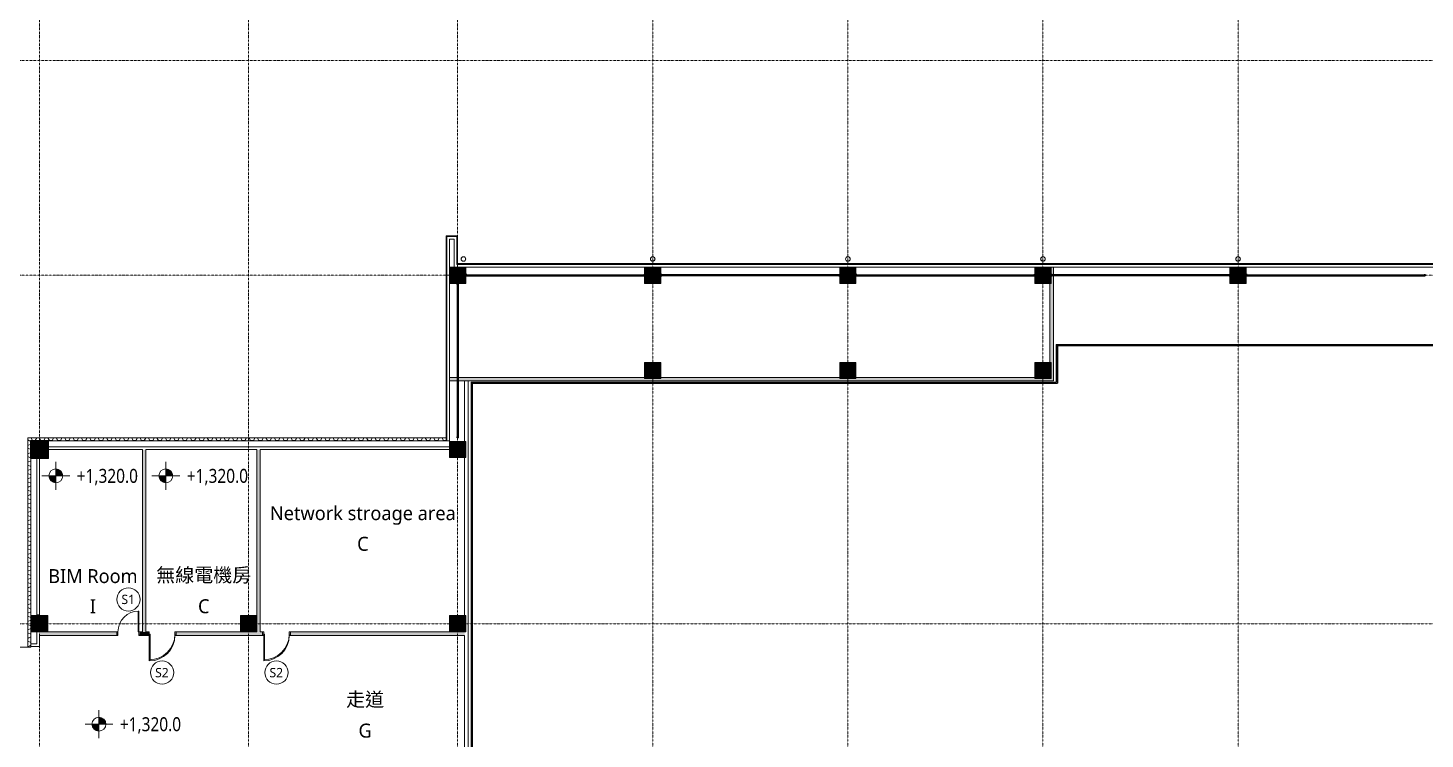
# Model space of a CAD drawing. Extents: x -32000 to 290600, y -29000 to 131250.
# Drawn here: x -500 to 59650, y 70039 to 100645 of the extents above; entities that cross this region are included whole.
import ezdxf
from ezdxf.enums import TextEntityAlignment as Align

# ---------------------------------------------------------------- set-up
doc = ezdxf.new("R2010")
doc.units = 0
doc.header["$LTSCALE"] = 10
for name, pattern in [('H12PL3$0$JJP_三點線', [0.9, 0.3, -0.15, 0, -0.15, 0, -0.15, 0, -0.15]), ('XFM7P30ICA$0$H12PL3$0$JJP_三點線', [0.9, 0.3, -0.15, 0, -0.15, 0, -0.15, 0, -0.15]), ('XFM7P30ICA$0$XFDP30$0$HIDDEN2', [0.1875, 0.125, -0.0625])]:
    doc.linetypes.add(name, pattern=pattern)
for name, color, linetype in [('H12PL3$0$A-OBJE-MEP', 252, 'Continuous'), ('H12PL3$0$A-WALL-EX', 252, 'Continuous'), ('H12PL3$0$A-WALL-IN', 252, 'Continuous'), ('H12PL3$0$A-ZONE', 252, 'Continuous'), ('H12PL3$0$Door', 252, 'Continuous'), ('H12PL3$0$Hattch', 252, 'Continuous'), ('H12PL3$0$S-COL', 252, 'Continuous'), ('H12PL3$0$S-GRID', 252, 'Continuous'), ('XFM7P30ICA$0$H12PL3$0$A-OBJE-MEP', 252, 'Continuous'), ('XFM7P30ICA$0$H12PL3$0$A-WALL-EX', 252, 'Continuous'), ('XFM7P30ICA$0$H12PL3$0$A-WALL-IN', 252, 'Continuous'), ('XFM7P30ICA$0$H12PL3$0$D label', 252, 'Continuous'), ('XFM7P30ICA$0$H12PL3$0$Door', 252, 'Continuous'), ('XFM7P30ICA$0$H12PL3$0$Hattch', 252, 'Continuous'), ('XFM7P30ICA$0$H12PL3$0$S-COL', 252, 'Continuous'), ('XFM7P30ICA$0$H12PL3$0$S-GRID', 252, 'Continuous'), ('XFM7P30ICA$0$H12PL3$0$S-SLAB-SHOW', 252, 'Continuous'), ('XFM7P30ICA$0$XFDP30$0$A-Partition-Col (200K)', 1, 'Continuous'), ('XFM7P30ICA$0$XFDP30$0$A-W-P1S (200K)', 15, 'XFM7P30ICA$0$XFDP30$0$HIDDEN2'), ('XFM7P30ICA$0$XFDP30$0$A-W-R1 (Rockwool) (200K)', 2, 'XFM7P30ICA$0$XFDP30$0$HIDDEN2')]:
    doc.layers.add(name, color=color, linetype=linetype)
doc.styles.add('H12PL3$0$Standard', font='', dxfattribs={"width": 0.8})
doc.styles.add('XFM7P30ICA$0$H12PL3$0$Standard', font='isocp.shx', dxfattribs={"bigfont": 'chineset.shx'})
doc.styles.get('H12PL3$0$Standard').set_extended_font_data('Microsoft JhengHei')

# ---------------------------------------------------------------- blocks, each defined once
blk = doc.blocks.new('H12PL3')
at = {"layer": 'H12PL3$0$Hattch', "linetype": 'Continuous', "lineweight": 0}
blk.add_hatch(color=256, dxfattribs=at).paths.add_polyline_path([(17650, 85600), (43500, 85600), (43500, 90350), (43650, 90350), (43650, 85450), (17650, 85450)])
at = {"layer": 'H12PL3$0$A-OBJE-MEP', "lineweight": 0, "flags": 128}
for points in [[(18345, 90700, 1), (18155, 90700, 1)], [(26495, 90700, 1), (26305, 90700, 1)], [(34895, 90700, 1), (34705, 90700, 1)], [(43295, 90700, 1), (43105, 90700, 1)], [(51695, 90700, 1), (51505, 90700, 1)]]:
    blk.add_lwpolyline(points, format="xyb", close=True, dxfattribs=at)
at = {"layer": 'H12PL3$0$A-OBJE-MEP', "lineweight": 0}
for centre in [(18250, 90700), (26400, 90700), (34800, 90700), (43200, 90700), (51600, 90700)]:
    blk.add_circle(centre, 100, dxfattribs=at)
at = {"layer": 'H12PL3$0$A-WALL-EX', "lineweight": 0}
for p, q in [((17650, 91665), (17535, 91665)), ((17650, 91665), (17535, 91665)), ((17535, 83000), (17535, 91665)), ((17650, 91665), (17850, 91665)), ((17965, 91665), (17850, 91665)), ((17965, 91665), (17850, 91665)), ((17965, 91665), (17965, 90500)), ((17965, 90500), (17965, 90465)), ((17965, 90465), (18000, 90465)), ((17965, 90465), (18000, 90465)), ((18000, 90465), (68150, 90465)), ((17500, 83000), (17535, 83000)), ((17500, 83000), (17535, 83000)), ((17535, 83000), (17535, 82880)), ((17535, 83000), (17535, 82880)), ((17535, 82972), (17535, 83000)), ((17535, 82972), (17535, 83000)), ((17535, 82880), (17535, 82972)), ((17535, 82880), (17535, 82972)), ((17535, 82880), (17535, 82972)), ((17535, 82880), (17650, 82880)), ((17535, 82880), (17650, 82880)), ((17650, 82880), (17650, 83000)), ((17650, 82880), (17650, 83000)), ((-500, 74000), (-385, 74000)), ((-385, 74000), (-380, 74000))]:
    blk.add_line(p, q, dxfattribs=at)
at = {"layer": 'H12PL3$0$A-WALL-EX', "lineweight": 0, "flags": 128}
for points in [[(17500, 83000), (17500, 91700)], [(17500, 83000), (17500, 91700)], [(17500, 83000), (17500, 91700)], [(17500, 83000), (17500, 91700)], [(17500, 83000), (17500, 91700)], [(17500, 91700), (17535, 91700)], [(17500, 91700), (17500, 83000)], [(17965, 91700), (17535, 91700)], [(17650, 91550), (17850, 91550)], [(17650, 82880), (17650, 91550)], [(17850, 91550), (17850, 90350)], [(18000, 91700), (17965, 91700)], [(18000, 90500), (18000, 91700)], [(17850, 90350), (17965, 90350)], [(17850, 90350), (17965, 90350)], [(17965, 90350), (68150, 90350)], [(18000, 90500), (68150, 90500)], [(18000, 90500), (68150, 90500)], [(18000, 90500), (68150, 90500)], [(18000, 90500), (68150, 90500)], [(18000, 90500), (68150, 90500)], [(68150, 90500), (18000, 90500)], [(-500, 83000), (-380, 83000)], [(-500, 83000), (-500, 74000)], [(17500, 83000), (-380, 83000)], [(-380, 82880), (17535, 82880)], [(-380, 74000), (-380, 82880)], [(17650, 82880), (17535, 82880)], [(17650, 82880), (17535, 82880)]]:
    blk.add_lwpolyline(points, dxfattribs=at)
at = {"layer": 'H12PL3$0$A-WALL-IN', "lineweight": 0}
for p, q in [((3325, 74650), (3325, 74500)), ((4325, 74650), (4325, 74500)), ((4675, 74500), (4675, 74650)), ((5875, 74500), (5875, 74650)), ((9600, 74500), (9600, 74650)), ((10800, 74500), (10800, 74650))]:
    blk.add_line(p, q, dxfattribs=at)
at = {"layer": 'H12PL3$0$A-WALL-IN', "lineweight": 0, "flags": 128}
for points in [[(43500, 90350), (43650, 90350)], [(43650, 85600), (43650, 90350)], [(43500, 89650), (43500, 86250)], [(26050, 85600), (17650, 85600)], [(17650, 85450), (17650, 85600)], [(17650, 85450), (43650, 85450)], [(18300, 85450), (18300, 82850)], [(18450, 85450), (18300, 85450)], [(18450, 29050), (18450, 85450)], [(34450, 85600), (26750, 85600)], [(42850, 85600), (35150, 85600)], [(43650, 85450), (43650, 85600)], [(-385, 82885), (-385, 82850)], [(385, 82885), (-385, 82885)], [(-385, 82850), (-385, 82115)], [(385, 82885), (385, 82850)], [(385, 82150), (385, 82850)], [(17650, 82613), (385, 82613)], [(385, 82613), (385, 82500)], [(385, 82500), (4425, 82500)], [(4425, 82500), (4425, 74650)], [(4575, 74650), (4575, 82500)], [(4575, 82500), (9350, 82500)], [(9350, 82500), (9350, 75350)], [(9500, 82500), (17650, 82500)], [(9500, 74650), (9500, 82500)], [(-385, 82115), (-350, 82115)], [(-350, 82115), (385, 82115)], [(0, 82115), (-113, 82115)], [(-113, 82115), (-113, 75385)], [(0, 75385), (0, 82115)], [(385, 82115), (385, 82150)], [(18300, 82150), (18300, 75350)], [(-113, 75385), (0, 75385)], [(-113, 74650), (-113, 74138)], [(3325, 74650), (350, 74650)], [(4425, 74650), (4325, 74650)], [(4675, 74650), (4575, 74650)], [(8650, 74650), (5875, 74650)], [(9600, 74650), (9500, 74650)], [(17650, 74650), (10800, 74650)], [(-113, 74138), (-380, 74138)], [(-380, 74025), (-380, 74138)], [(-380, 74025), (0, 74025)], [(0, 74138), (0, 74500)], [(0, 74500), (3325, 74500)], [(0, 74025), (0, 74138)], [(4325, 74500), (4675, 74500)], [(5875, 74500), (9600, 74500)], [(10800, 74500), (18300, 74500)], [(18300, 74500), (18300, 60350)]]:
    blk.add_lwpolyline(points, dxfattribs=at)
at = {"layer": 'H12PL3$0$Door', "lineweight": 0}
for p, q in [((4275, 74650), (4275, 75550)), ((3375, 74650), (3325, 74650)), ((3325, 74650), (3325, 74500)), ((3325, 74650), (3325, 74500)), ((3325, 74650), (3325, 74500)), ((3375, 74500), (3375, 74650)), ((4325, 74650), (4275, 74650)), ((4275, 74650), (4275, 74500)), ((4325, 74500), (4325, 74650)), ((4325, 74650), (4325, 74500)), ((4325, 74650), (4325, 74500)), ((4725, 74650), (4675, 74650)), ((4675, 74650), (4675, 74500)), ((4675, 74500), (4675, 74650)), ((4675, 74500), (4675, 74650)), ((4725, 74500), (4725, 74650)), ((5875, 74650), (5825, 74650)), ((5825, 74650), (5825, 74500)), ((5875, 74500), (5875, 74650)), ((5875, 74500), (5875, 74650)), ((5875, 74500), (5875, 74650)), ((9650, 74650), (9600, 74650)), ((9600, 74650), (9600, 74500)), ((9600, 74500), (9600, 74650)), ((9600, 74500), (9600, 74650)), ((9650, 74500), (9650, 74650)), ((10800, 74650), (10750, 74650)), ((10750, 74650), (10750, 74500)), ((10800, 74500), (10800, 74650)), ((10800, 74500), (10800, 74650)), ((10800, 74500), (10800, 74650)), ((-500, 74000), (-2500, 74000)), ((-500, 74000), (-385, 74000)), ((-500, 74000), (-385, 74000)), ((-385, 74000), (-380, 74000)), ((3325, 74500), (3375, 74500)), ((4275, 74500), (4325, 74500)), ((4675, 74500), (4725, 74500)), ((4725, 74500), (4725, 73400)), ((5825, 74500), (5875, 74500)), ((9600, 74500), (9650, 74500)), ((9650, 74500), (9650, 73400)), ((10750, 74500), (10800, 74500))]:
    blk.add_line(p, q, dxfattribs=at)
for centre, radius, start, end in [((4275, 74650), 900, 90, 180), ((4725, 74500), 1100, 270, 0), ((9650, 74500), 1100, 270, 0)]:
    blk.add_arc(centre, radius, start, end, dxfattribs=at)
at = {"layer": 'H12PL3$0$Hattch', "lineweight": 0, "flags": 128}
blk.add_lwpolyline([(17650, 85600), (43500, 85600), (43500, 90350), (43650, 90350), (43650, 85450), (17650, 85450)], close=True, dxfattribs=at)
at = {"layer": 'H12PL3$0$S-COL', "lineweight": 0, "flags": 128}
for points in [[(17650, 89650), (18350, 89650), (18350, 90350)], [(17850, 90350), (17650, 90350)], [(26050, 90350), (26050, 89650), (26750, 89650), (26750, 90350)], [(34450, 90350), (34450, 89650), (35150, 89650), (35150, 90350)], [(42850, 90350), (42850, 89650), (43550, 89650), (43550, 90350)], [(51250, 90350), (51250, 89650), (51950, 89650), (51950, 90350)]]:
    blk.add_lwpolyline(points, dxfattribs=at)
for points in [[(26050, 85550), (26750, 85550), (26750, 86250), (26050, 86250)], [(34450, 85550), (35150, 85550), (35150, 86250), (34450, 86250)], [(42850, 85550), (43550, 85550), (43550, 86250), (42850, 86250)], [(-350, 82150), (350, 82150), (350, 82850), (-350, 82850)], [(17650, 82150), (18350, 82150), (18350, 82850), (17650, 82850)], [(-350, 74650), (350, 74650), (350, 75350), (-350, 75350)], [(8650, 74650), (9350, 74650), (9350, 75350), (8650, 75350)], [(17650, 74650), (18350, 74650), (18350, 75350), (17650, 75350)]]:
    blk.add_lwpolyline(points, close=True, dxfattribs=at)
at = {"layer": 'H12PL3$0$S-GRID', "linetype": 'H12PL3$0$JJP_三點線', "lineweight": 0}
for p, q in [((0, 128250), (0, -28000)), ((9000, 128250), (9000, -28000)), ((18000, 128250), (18000, -28000)), ((26400, 128250), (26400, -28000)), ((34800, 128250), (34800, -28000)), ((43200, 128250), (43200, -28000)), ((51600, 128250), (51600, -28000)), ((-29000, 99250), (289600, 99250)), ((-29000, 90000), (289600, 90000)), ((-29000, 75000), (289600, 75000))]:
    blk.add_line(p, q, dxfattribs=at)
at = {"layer": 'H12PL3$0$A-ZONE', "style": 'H12PL3$0$Standard'}
for s, p in [('Network stroage area', (13918.34, 80061.08)), ('C', (13918.34, 78741.61)), ('BIM Room', (2296.32, 77352.6)), ('無線電機房', (7069.04, 77397.96)), ('I', (2296.32, 76055.3)), ('C', (7069.04, 76055.3)), ('走道', (14015.95, 72044.49)), ('G', (14015.95, 70702.6))]:
    blk.add_text(s, height=600, dxfattribs=at).set_placement(p, align=Align.TOP_CENTER)
blk = doc.blocks.new('XFM7P30ICA$0$XFDP30$0$TP1-50-Partition_Col-side')
blk.add_lwpolyline([(-2.5, -4), (-2.5, -3.9), (-2.6, -3.9), (-2.5, -3), (-2.5, -0.3), (-2.4, -0.2), (-0.7, -0.2), (-0.5, -0.2), (-0.1, -0.2), (0, -0.2), (0, -0.2), (0.5, -0.2), (0.6, -0.2), (2.4, -0.2), (2.5, -0.3), (2.5, -3), (2.6, -3.9), (2.5, -3.9), (2.5, -4), (2.7, -4), (2.7, 0), (-2.7, 0), (-2.7, -4)], close=True)
for points in [[(-1.6, -2.1), (-2.3, -2.1, 0.414213), (-2.4, -2.2), (-2.4, -3.6), (-2.5, -3.6), (-2.5, -2.2, -0.414213), (-2.3, -2), (-1.6, -2), (-1.6, -2.1)], [(1.6, -2.1), (2.3, -2.1, -0.414213), (2.4, -2.2), (2.4, -3.6), (2.5, -3.6), (2.5, -2.2, 0.414213), (2.3, -2), (1.6, -2), (1.6, -2.1)]]:
    blk.add_lwpolyline(points, format="xyb")
blk.add_lwpolyline([(2.2, -3.6), (-2.2, -3.6, -0.414214), (-2.3, -3.5), (-2.3, -2.6, -0.414214), (-2.2, -2.5), (-1.3, -2.5, 0.414214), (-1.1, -2.3), (-1.1, -2.2, 0.414214), (-1.3, -2.1), (-1.9, -2.1), (-1.9, -2.1), (-1.3, -2.1, -0.414214), (-1.2, -2.2), (-1.2, -2.3, -0.414214), (-1.3, -2.4), (-2.2, -2.4, 0.414214), (-2.4, -2.6), (-2.4, -3.5, 0.414214), (-2.2, -3.6), (2.2, -3.6, 0.414214), (2.4, -3.5), (2.4, -2.6, 0.414214), (2.2, -2.4), (1.3, -2.4, -0.414214), (1.2, -2.3), (1.2, -2.2, -0.414214), (1.3, -2.1), (1.9, -2.1), (1.9, -2.1), (1.3, -2.1, 0.414214), (1.1, -2.2), (1.1, -2.3, 0.414214), (1.3, -2.5), (2.2, -2.5, -0.414214), (2.3, -2.6), (2.3, -3.5, -0.414214)], format="xyb", close=True)
blk = doc.blocks.new('XFM7P30ICA$0$XFDP30')
at = {"layer": 'XFM7P30ICA$0$XFDP30$0$A-W-P1S (200K)'}
for p, q in [((43775, 87025), (174600, 87025)), ((43775, 87025), (43775, 85400)), ((43825, 86975), (174600, 86975)), ((43825, 86975), (43825, 85350)), ((18575, 85400), (43775, 85400)), ((18575, 85400), (18575, 60440)), ((18625, 85350), (43825, 85350)), ((18625, 85350), (18625, 60490))]:
    blk.add_line(p, q, dxfattribs=at)
at = {"layer": 'XFM7P30ICA$0$XFDP30$0$A-W-R1 (Rockwool) (200K)'}
for p, q in [((17975, 89650, 0), (17975, 83000, 0)), ((18025, 89650, 0), (18025, 83000, 0)), ((18350, 90025, 0), (26050, 90025, 0)), ((18350, 89975, 0), (26050, 89975, 0)), ((34450, 90025, 0), (26750, 90025, 0)), ((34450, 89975, 0), (26750, 89975, 0)), ((35150, 90025, 0), (42850, 90025, 0)), ((35150, 89975, 0), (42850, 89975, 0)), ((51250, 90025, 0), (43550, 90025, 0)), ((51250, 89975, 0), (43550, 89975, 0)), ((51950, 90025, 0), (59650, 90025, 0)), ((51950, 89975, 0), (59650, 89975, 0))]:
    blk.add_line(p, q, dxfattribs=at)
at = {"layer": 'XFM7P30ICA$0$XFDP30$0$A-Partition-Col (200K)', "xscale": -10, "yscale": 10, "zscale": 10}
blk.add_blockref('XFM7P30ICA$0$XFDP30$0$TP1-50-Partition_Col-side', (18000, 89650), dxfattribs=at)
at = {"layer": 'XFM7P30ICA$0$XFDP30$0$A-Partition-Col (200K)', "yscale": 10, "zscale": 10}
for p, xscale, rotation in [((18350, 90000, 0), 10, 90.00000000000001), ((26050, 90000), -10, 270), ((26750, 90000), 10, 90.00000000000001), ((34450, 90000, 0), -10, 270), ((35150, 90000, 0), 10, 90.00000000000001), ((42850, 90000), -10, 270), ((43550, 90000), 10, 90.00000000000001), ((51250, 90000, 0), -10, 270), ((51950, 90000, 0), 10, 90.00000000000001), ((59650, 90000), -10, 270), ((18000, 83000, 0), 10, 180)]:
    blk.add_blockref('XFM7P30ICA$0$XFDP30$0$TP1-50-Partition_Col-side', p, dxfattribs=dict(at, xscale=xscale, rotation=rotation))
blk = doc.blocks.new('XFM7P30ICA$0$H12PL3')
at = {"layer": 'XFM7P30ICA$0$H12PL3$0$Hattch', "linetype": 'Continuous', "lineweight": 0}
for points in [[(17650, 89650), (18350, 89650), (18350, 90350), (18000, 90350), (17650, 90350)], [(26050, 89650), (26750, 89650), (26750, 90350), (26050, 90350)], [(34450, 89650), (35150, 89650), (35150, 90350), (34450, 90350)], [(42850, 89650), (43550, 89650), (43550, 90350), (42850, 90350)], [(51250, 89650), (51950, 89650), (51950, 90350), (51250, 90350)], [(26050, 85550), (26750, 85550), (26750, 86250), (26050, 86250)], [(34450, 85550), (35150, 85550), (35150, 86250), (34450, 86250)], [(42850, 85550), (43550, 85550), (43550, 86250), (42850, 86250)], [(-350, 82150), (350, 82150), (350, 82850), (-350, 82850)], [(4575, 74650), (4575, 82500), (4425, 82500), (4425, 74650)], [(9500, 74650), (9500, 82500), (9350, 82500), (9350, 74650)], [(17650, 82150), (18350, 82150), (18350, 82850), (17650, 82850)], [(700.32, 81366.92), (400.32, 81366.92), (423.16, 81252.11), (488.19, 81154.79), (585.51, 81089.75), (700.32, 81066.92)], [(700.32, 81366.92), (1000.32, 81366.92), (977.48, 81481.72), (912.45, 81579.05), (815.12, 81644.08), (700.32, 81666.92)], [(5439.56, 81366.92), (5139.56, 81366.92), (5162.39, 81252.11), (5227.42, 81154.79), (5324.75, 81089.75), (5439.56, 81066.92)], [(5439.56, 81366.92), (5739.56, 81366.92), (5716.72, 81481.72), (5651.69, 81579.05), (5554.36, 81644.08), (5439.56, 81666.92)], [(-350, 74650), (350, 74650), (350, 75350), (-350, 75350)], [(8650, 74650), (9350, 74650), (9350, 75350), (8650, 75350)], [(17650, 74650), (18350, 74650), (18350, 75350), (17650, 75350)], [(0, 74500), (3325, 74500), (3325, 74650), (0, 74650)], [(4325, 74500), (4675, 74500), (4675, 74650), (4325, 74650)], [(5875, 74650), (5875, 74500), (9600, 74500), (9600, 74650)], [(10800, 74650), (10800, 74500), (18300, 74500), (18300, 74650)], [(2557.12, 70678.42), (2857.12, 70678.42), (2834.28, 70793.23), (2769.25, 70890.55), (2671.92, 70955.59), (2557.12, 70978.42)], [(2557.12, 70678.42), (2257.12, 70678.42), (2279.96, 70563.62), (2344.99, 70466.29), (2442.31, 70401.26), (2557.12, 70378.42)]]:
    blk.add_hatch(color=256, dxfattribs=at).paths.add_polyline_path(points)
at = {"layer": 'XFM7P30ICA$0$H12PL3$0$A-OBJE-MEP', "lineweight": 0, "flags": 128}
for points in [[(18345, 90700, 1), (18155, 90700, 1)], [(26495, 90700, 1), (26305, 90700, 1)], [(34895, 90700, 1), (34705, 90700, 1)], [(43295, 90700, 1), (43105, 90700, 1)], [(51695, 90700, 1), (51505, 90700, 1)]]:
    blk.add_lwpolyline(points, format="xyb", close=True, dxfattribs=at)
at = {"layer": 'XFM7P30ICA$0$H12PL3$0$A-OBJE-MEP', "lineweight": 0}
for centre in [(18250, 90700), (26400, 90700), (34800, 90700), (43200, 90700), (51600, 90700)]:
    blk.add_circle(centre, 100, dxfattribs=at)
at = {"layer": 'XFM7P30ICA$0$H12PL3$0$A-WALL-EX', "lineweight": 0}
for p, q in [((18000, 90465), (68150, 90465)), ((-500, 74000), (-385, 74000)), ((-385, 74000), (-380, 74000))]:
    blk.add_line(p, q, dxfattribs=at)
at = {"layer": 'XFM7P30ICA$0$H12PL3$0$A-WALL-EX', "lineweight": 0, "flags": 128}
for points in [[(17500, 91700), (17535, 91700)], [(17500, 91700), (17500, 83000)], [(17965, 91700), (17535, 91700)], [(17535, 91665), (17965, 91665)], [(17535, 83000), (17535, 91665)], [(18000, 91700), (17965, 91700)], [(17965, 91665), (17965, 90475)], [(18000, 90500), (18000, 91700)], [(17965, 90475), (18000, 90475)], [(68150, 90500), (18000, 90500)], [(18000, 90475), (18000, 90465)], [(18000, 90465), (18000, 90350)], [(18000, 90350), (68150, 90350)], [(-500, 83000), (-380, 83000)], [(-500, 83000), (-500, 74000)], [(17500, 83000), (-380, 83000)], [(-380, 82880), (17500, 82880)], [(-380, 74000), (-380, 82880)], [(17500, 83000), (17535, 83000)], [(17500, 83000), (17500, 82880)]]:
    blk.add_lwpolyline(points, dxfattribs=at)
at = {"layer": 'XFM7P30ICA$0$H12PL3$0$A-WALL-IN', "lineweight": 0}
for p, q in [((3325, 74650), (3325, 74500)), ((4325, 74650), (4325, 74500)), ((4675, 74500), (4675, 74650)), ((5875, 74500), (5875, 74650)), ((9600, 74500), (9600, 74650)), ((10800, 74500), (10800, 74650))]:
    blk.add_line(p, q, dxfattribs=at)
at = {"layer": 'XFM7P30ICA$0$H12PL3$0$A-WALL-IN', "lineweight": 0, "flags": 128}
for points in [[(18300, 85450), (18300, 82850)], [(18450, 85450), (18300, 85450)], [(18450, 450), (18450, 85450)], [(17650, 82613), (385, 82613)], [(385, 82613), (385, 82500)], [(385, 82500), (4425, 82500)], [(4425, 82500), (4425, 74650)], [(4575, 74650), (4575, 82500)], [(4575, 82500), (9350, 82500)], [(9350, 82500), (9350, 75350)], [(9500, 82500), (17650, 82500)], [(9500, 74650), (9500, 82500)], [(0, 82115), (-113, 82115)], [(-113, 82115), (-113, 75385)], [(0, 75385), (0, 82115)], [(18300, 82150), (18300, 75350)], [(-113, 75385), (0, 75385)], [(-113, 74650), (-113, 74138)], [(3325, 74650), (350, 74650)], [(4425, 74650), (4325, 74650)], [(4675, 74650), (4575, 74650)], [(8650, 74650), (5875, 74650)], [(9600, 74650), (9500, 74650)], [(17650, 74650), (10800, 74650)], [(-113, 74138), (-380, 74138)], [(-380, 74025), (-380, 74138)], [(-380, 74025), (0, 74025)], [(0, 74138), (0, 74500)], [(0, 74500), (3325, 74500)], [(0, 74025), (0, 74138)], [(4325, 74500), (4675, 74500)], [(5875, 74500), (9600, 74500)], [(10800, 74500), (18300, 74500)], [(18300, 74500), (18300, 60350)]]:
    blk.add_lwpolyline(points, dxfattribs=at)
at = {"layer": 'XFM7P30ICA$0$H12PL3$0$D label', "lineweight": 0, "flags": 128}
for points in [[(4325, 76050, 1), (3325, 76050, 1)], [(4775, 72900, 1), (5775, 72900, 1)], [(9700, 72900, 1), (10700, 72900, 1)]]:
    blk.add_lwpolyline(points, format="xyb", close=True, dxfattribs=at)
at = {"layer": 'XFM7P30ICA$0$H12PL3$0$Door', "lineweight": 0}
for p, q in [((4275, 75550), (4245, 75550)), ((4245, 75550), (4245, 74650)), ((4275, 74650), (4275, 75550)), ((3325, 74650), (3375, 74650)), ((3325, 74550), (3325, 74650)), ((3375, 74650), (3375, 74550)), ((4245, 74650), (4275, 74650)), ((4275, 74650), (4325, 74650)), ((4275, 74550), (4275, 74650)), ((4325, 74650), (4325, 74550)), ((4675, 74550), (4675, 74650)), ((4675, 74650), (4725, 74650)), ((4725, 74650), (4725, 74550)), ((5825, 74550), (5825, 74650)), ((5825, 74650), (5875, 74650)), ((5875, 74650), (5875, 74550)), ((9600, 74550), (9600, 74650)), ((9600, 74650), (9650, 74650)), ((9650, 74650), (9650, 74550)), ((10750, 74550), (10750, 74650)), ((10750, 74650), (10800, 74650)), ((10800, 74650), (10800, 74550)), ((-500, 74000), (-2500, 74000)), ((-500, 74000), (-385, 74000)), ((-500, 74000), (-385, 74000)), ((-385, 74000), (-380, 74000)), ((3375, 74550), (3325, 74550)), ((4325, 74550), (4275, 74550)), ((4725, 74550), (4675, 74550)), ((4725, 74550), (4725, 73450)), ((4755, 74550), (4725, 74550)), ((4755, 73450), (4755, 74550)), ((5875, 74550), (5825, 74550)), ((9650, 74550), (9600, 74550)), ((9650, 74550), (9650, 73450)), ((9680, 74550), (9650, 74550)), ((9680, 73450), (9680, 74550)), ((10800, 74550), (10750, 74550)), ((4725, 73450), (4755, 73450)), ((9650, 73450), (9680, 73450))]:
    blk.add_line(p, q, dxfattribs=at)
for centre, radius, start, end in [((4275, 74650), 900, 90, 180), ((4725, 74550), 1100, 270, 0), ((9650, 74550), 1100, 270, 0)]:
    blk.add_arc(centre, radius, start, end, dxfattribs=at)
at = {"layer": 'XFM7P30ICA$0$H12PL3$0$Hattch', "lineweight": 0}
for p, q in [((-429.9, 82880), (-500, 82915.05)), ((-381.68, 82737.97), (-500, 82678.81)), ((-500, 82554.01), (-500, 82677.77)), ((-381.68, 82494.85), (-500, 82554.01)), ((-498.32, 83000), (-498.32, 82998.32)), ((-498.32, 82998.32), (-498.32, 82916.09)), ((-426.14, 82880), (-498.32, 82916.09)), ((-380, 82736.93), (-498.32, 82677.77)), ((-498.32, 82676.73), (-498.32, 82555.05)), ((-380, 82495.89), (-498.32, 82555.05)), ((-381.68, 82855.89), (-429.9, 82880)), ((-380, 82856.93), (-426.14, 82880)), ((-381.68, 82855.89), (-381.68, 82737.97)), ((-381.68, 82494.85), (-381.68, 82376.93)), ((-362.08, 82998.32), (-380, 82998.32)), ((-380, 82856.93), (-380, 82736.93)), ((-380, 82495.89), (-380, 82375.89)), ((-301.88, 82880), (-361.04, 82998.32)), ((-300.84, 82881.68), (-360, 83000)), ((-181.88, 82880), (-301.88, 82880)), ((-182.92, 82881.68), (-300.84, 82881.68)), ((-182.92, 82881.68), (-123.76, 83000)), ((-181.88, 82880), (-122.72, 82998.32)), ((-123.76, 83000), (0, 83000)), ((-1.04, 82998.32), (-122.72, 82998.32)), ((59.16, 82880), (0, 82998.32)), ((60.2, 82881.68), (1.04, 83000)), ((179.16, 82880), (59.16, 82880)), ((178.12, 82881.68), (60.2, 82881.68)), ((178.12, 82881.68), (237.28, 83000)), ((179.16, 82880), (238.32, 82998.32)), ((237.28, 83000), (361.04, 83000)), ((360, 82998.32), (238.32, 82998.32)), ((420.2, 82880), (361.04, 82998.32)), ((421.24, 82881.68), (362.08, 83000)), ((540.2, 82880), (420.2, 82880)), ((539.16, 82881.68), (421.24, 82881.68)), ((539.16, 82881.68), (598.32, 83000)), ((540.2, 82880), (599.36, 82998.32)), ((598.32, 83000), (722.08, 83000)), ((721.04, 82998.32), (599.36, 82998.32)), ((781.24, 82880), (722.08, 82998.32)), ((782.27, 82881.68), (723.11, 83000)), ((901.24, 82880), (781.24, 82880)), ((900.2, 82881.68), (782.27, 82881.68)), ((900.2, 82881.68), (959.36, 83000)), ((901.24, 82880), (960.4, 82998.32)), ((959.36, 83000), (1083.11, 83000)), ((1082.08, 82998.32), (960.4, 82998.32)), ((1142.27, 82880), (1083.11, 82998.32)), ((1143.31, 82881.68), (1084.15, 83000)), ((1262.27, 82880), (1142.27, 82880)), ((1261.24, 82881.68), (1143.31, 82881.68)), ((1261.24, 82881.68), (1320.4, 83000)), ((1262.27, 82880), (1321.43, 82998.32)), ((1320.4, 83000), (1444.15, 83000)), ((1443.11, 82998.32), (1321.43, 82998.32)), ((1503.31, 82880), (1444.15, 82998.32)), ((1504.35, 82881.68), (1445.19, 83000)), ((1623.31, 82880), (1503.31, 82880)), ((1622.27, 82881.68), (1504.35, 82881.68)), ((1622.27, 82881.68), (1681.43, 83000)), ((1623.31, 82880), (1682.47, 82998.32)), ((1681.43, 83000), (1805.19, 83000)), ((1804.15, 82998.32), (1682.47, 82998.32)), ((1864.35, 82880), (1805.19, 82998.32)), ((1865.39, 82881.68), (1806.23, 83000)), ((1984.35, 82880), (1864.35, 82880)), ((1983.31, 82881.68), (1865.39, 82881.68)), ((1983.31, 82881.68), (2042.47, 83000)), ((1984.35, 82880), (2043.51, 82998.32)), ((2042.47, 83000), (2166.23, 83000)), ((2165.19, 82998.32), (2043.51, 82998.32)), ((2225.39, 82880), (2166.23, 82998.32)), ((2226.43, 82881.68), (2167.27, 83000)), ((2345.39, 82880), (2225.39, 82880)), ((2344.35, 82881.68), (2226.43, 82881.68)), ((2344.35, 82881.68), (2403.51, 83000)), ((2345.39, 82880), (2404.55, 82998.32)), ((2403.51, 83000), (2527.27, 83000)), ((2526.23, 82998.32), (2404.55, 82998.32)), ((2586.43, 82880), (2527.27, 82998.32)), ((2587.47, 82881.68), (2528.31, 83000)), ((2706.43, 82880), (2586.43, 82880)), ((2705.39, 82881.68), (2587.47, 82881.68)), ((2705.39, 82881.68), (2764.55, 83000)), ((2706.43, 82880), (2765.59, 82998.32)), ((2764.55, 83000), (2888.31, 83000)), ((2887.27, 82998.32), (2765.59, 82998.32)), ((2947.47, 82880), (2888.31, 82998.32)), ((2948.5, 82881.68), (2889.34, 83000)), ((3067.47, 82880), (2947.47, 82880)), ((3066.43, 82881.68), (2948.5, 82881.68)), ((3066.43, 82881.68), (3125.59, 83000)), ((3067.47, 82880), (3126.63, 82998.32)), ((3125.59, 83000), (3249.34, 83000)), ((3248.31, 82998.32), (3126.63, 82998.32)), ((3308.5, 82880), (3249.34, 82998.32)), ((3309.54, 82881.68), (3250.38, 83000)), ((3428.5, 82880), (3308.5, 82880)), ((3427.47, 82881.68), (3309.54, 82881.68)), ((3427.47, 82881.68), (3486.63, 83000)), ((3428.5, 82880), (3487.66, 82998.32)), ((3486.63, 83000), (3610.38, 83000)), ((3609.34, 82998.32), (3487.66, 82998.32)), ((3669.54, 82880), (3610.38, 82998.32)), ((3670.58, 82881.68), (3611.42, 83000)), ((3789.54, 82880), (3669.54, 82880)), ((3788.5, 82881.68), (3670.58, 82881.68)), ((3788.5, 82881.68), (3847.66, 83000)), ((3789.54, 82880), (3848.7, 82998.32)), ((3847.66, 83000), (3971.42, 83000)), ((3970.38, 82998.32), (3848.7, 82998.32)), ((4030.58, 82880), (3971.42, 82998.32)), ((4031.62, 82881.68), (3972.46, 83000)), ((4150.58, 82880), (4030.58, 82880)), ((4149.54, 82881.68), (4031.62, 82881.68)), ((4149.54, 82881.68), (4208.7, 83000)), ((4150.58, 82880), (4209.74, 82998.32)), ((4208.7, 83000), (4332.46, 83000)), ((4331.42, 82998.32), (4209.74, 82998.32)), ((4391.62, 82880), (4332.46, 82998.32)), ((4392.66, 82881.68), (4333.5, 83000)), ((4511.62, 82880), (4391.62, 82880)), ((4510.58, 82881.68), (4392.66, 82881.68)), ((4510.58, 82881.68), (4569.74, 83000)), ((4511.62, 82880), (4570.78, 82998.32)), ((4569.74, 83000), (4693.5, 83000)), ((4692.46, 82998.32), (4570.78, 82998.32)), ((4752.66, 82880), (4693.5, 82998.32)), ((4753.7, 82881.68), (4694.54, 83000)), ((4872.66, 82880), (4752.66, 82880)), ((4871.62, 82881.68), (4753.7, 82881.68)), ((4871.62, 82881.68), (4930.78, 83000)), ((4872.66, 82880), (4931.82, 82998.32)), ((4930.78, 83000), (5054.54, 83000)), ((5053.5, 82998.32), (4931.82, 82998.32)), ((5113.7, 82880), (5054.54, 82998.32)), ((5114.73, 82881.68), (5055.57, 83000)), ((5233.7, 82880), (5113.7, 82880)), ((5232.66, 82881.68), (5114.73, 82881.68)), ((5232.66, 82881.68), (5291.82, 83000)), ((5233.7, 82880), (5292.86, 82998.32)), ((5291.82, 83000), (5415.57, 83000)), ((5414.54, 82998.32), (5292.86, 82998.32)), ((5474.73, 82880), (5415.57, 82998.32)), ((5475.77, 82881.68), (5416.61, 83000)), ((5594.73, 82880), (5474.73, 82880)), ((5593.7, 82881.68), (5475.77, 82881.68)), ((5593.7, 82881.68), (5652.86, 83000)), ((5594.73, 82880), (5653.89, 82998.32)), ((5652.86, 83000), (5776.61, 83000)), ((5775.57, 82998.32), (5653.89, 82998.32)), ((5835.77, 82880), (5776.61, 82998.32)), ((5836.81, 82881.68), (5777.65, 83000)), ((5955.77, 82880), (5835.77, 82880)), ((5954.73, 82881.68), (5836.81, 82881.68)), ((5954.73, 82881.68), (6013.89, 83000)), ((5955.77, 82880), (6014.93, 82998.32)), ((6013.89, 83000), (6137.65, 83000)), ((6136.61, 82998.32), (6014.93, 82998.32)), ((6196.81, 82880), (6137.65, 82998.32)), ((6197.85, 82881.68), (6138.69, 83000)), ((6316.81, 82880), (6196.81, 82880)), ((6315.77, 82881.68), (6197.85, 82881.68)), ((6315.77, 82881.68), (6374.93, 83000)), ((6316.81, 82880), (6375.97, 82998.32)), ((6374.93, 83000), (6498.69, 83000)), ((6497.65, 82998.32), (6375.97, 82998.32)), ((6557.85, 82880), (6498.69, 82998.32)), ((6558.89, 82881.68), (6499.73, 83000)), ((6677.85, 82880), (6557.85, 82880)), ((6676.81, 82881.68), (6558.89, 82881.68)), ((6676.81, 82881.68), (6735.97, 83000)), ((6677.85, 82880), (6737.01, 82998.32)), ((6735.97, 83000), (6859.73, 83000)), ((6858.69, 82998.32), (6737.01, 82998.32)), ((6918.89, 82880), (6859.73, 82998.32)), ((6919.93, 82881.68), (6860.77, 83000)), ((7038.89, 82880), (6918.89, 82880)), ((7037.85, 82881.68), (6919.93, 82881.68)), ((7037.85, 82881.68), (7097.01, 83000)), ((7038.89, 82880), (7098.05, 82998.32)), ((7097.01, 83000), (7220.77, 83000)), ((7219.73, 82998.32), (7098.05, 82998.32)), ((7279.93, 82880), (7220.77, 82998.32)), ((7280.96, 82881.68), (7221.8, 83000)), ((7399.93, 82880), (7279.93, 82880)), ((7398.89, 82881.68), (7280.96, 82881.68)), ((7398.89, 82881.68), (7458.05, 83000)), ((7399.93, 82880), (7459.09, 82998.32)), ((7458.05, 83000), (7581.8, 83000)), ((7580.77, 82998.32), (7459.09, 82998.32)), ((7640.96, 82880), (7581.8, 82998.32)), ((7642, 82881.68), (7582.84, 83000)), ((7760.96, 82880), (7640.96, 82880)), ((7759.93, 82881.68), (7642, 82881.68)), ((7759.93, 82881.68), (7819.09, 83000)), ((7760.96, 82880), (7820.12, 82998.32)), ((7819.09, 83000), (7942.84, 83000)), ((7941.8, 82998.32), (7820.12, 82998.32)), ((8002, 82880), (7942.84, 82998.32)), ((8003.04, 82881.68), (7943.88, 83000)), ((8122, 82880), (8002, 82880)), ((8120.96, 82881.68), (8003.04, 82881.68)), ((8120.96, 82881.68), (8180.12, 83000)), ((8122, 82880), (8181.16, 82998.32)), ((8180.12, 83000), (8303.88, 83000)), ((8302.84, 82998.32), (8181.16, 82998.32)), ((8363.04, 82880), (8303.88, 82998.32)), ((8364.08, 82881.68), (8304.92, 83000)), ((8483.04, 82880), (8363.04, 82880)), ((8482, 82881.68), (8364.08, 82881.68)), ((8482, 82881.68), (8541.16, 83000)), ((8483.04, 82880), (8542.2, 82998.32)), ((8541.16, 83000), (8664.92, 83000)), ((8663.88, 82998.32), (8542.2, 82998.32)), ((8724.08, 82880), (8664.92, 82998.32)), ((8725.12, 82881.68), (8665.96, 83000)), ((8844.08, 82880), (8724.08, 82880)), ((8843.04, 82881.68), (8725.12, 82881.68)), ((8843.04, 82881.68), (8902.2, 83000)), ((8844.08, 82880), (8903.24, 82998.32)), ((8902.2, 83000), (9025.96, 83000)), ((9024.92, 82998.32), (8903.24, 82998.32)), ((9085.12, 82880), (9025.96, 82998.32)), ((9086.16, 82881.68), (9027, 83000)), ((9205.12, 82880), (9085.12, 82880)), ((9204.08, 82881.68), (9086.16, 82881.68)), ((9204.08, 82881.68), (9263.24, 83000)), ((9205.12, 82880), (9264.28, 82998.32)), ((9263.24, 83000), (9387, 83000)), ((9385.96, 82998.32), (9264.28, 82998.32)), ((9446.16, 82880), (9387, 82998.32)), ((9447.19, 82881.68), (9388.03, 83000)), ((9566.16, 82880), (9446.16, 82880)), ((9565.12, 82881.68), (9447.19, 82881.68)), ((9565.12, 82881.68), (9624.28, 83000)), ((9566.16, 82880), (9625.32, 82998.32)), ((9624.28, 83000), (9748.03, 83000)), ((9747, 82998.32), (9625.32, 82998.32)), ((9807.19, 82880), (9748.03, 82998.32)), ((9808.23, 82881.68), (9749.07, 83000)), ((9927.19, 82880), (9807.19, 82880)), ((9926.16, 82881.68), (9808.23, 82881.68)), ((9926.16, 82881.68), (9985.32, 83000)), ((9927.19, 82880), (9986.35, 82998.32)), ((9985.32, 83000), (10109.07, 83000)), ((10108.03, 82998.32), (9986.35, 82998.32)), ((10168.23, 82880), (10109.07, 82998.32)), ((10169.27, 82881.68), (10110.11, 83000)), ((10288.23, 82880), (10168.23, 82880)), ((10287.19, 82881.68), (10169.27, 82881.68)), ((10287.19, 82881.68), (10346.35, 83000)), ((10288.23, 82880), (10347.39, 82998.32)), ((10346.35, 83000), (10470.11, 83000)), ((10469.07, 82998.32), (10347.39, 82998.32)), ((10529.27, 82880), (10470.11, 82998.32)), ((10530.31, 82881.68), (10471.15, 83000)), ((10649.27, 82880), (10529.27, 82880)), ((10648.23, 82881.68), (10530.31, 82881.68)), ((10648.23, 82881.68), (10707.39, 83000)), ((10649.27, 82880), (10708.43, 82998.32)), ((10707.39, 83000), (10831.15, 83000)), ((10830.11, 82998.32), (10708.43, 82998.32)), ((10890.31, 82880), (10831.15, 82998.32)), ((10891.35, 82881.68), (10832.19, 83000)), ((11010.31, 82880), (10890.31, 82880)), ((11009.27, 82881.68), (10891.35, 82881.68)), ((11009.27, 82881.68), (11068.43, 83000)), ((11010.31, 82880), (11069.47, 82998.32)), ((11068.43, 83000), (11192.19, 83000)), ((11191.15, 82998.32), (11069.47, 82998.32)), ((11251.35, 82880), (11192.19, 82998.32)), ((11252.39, 82881.68), (11193.23, 83000)), ((11371.35, 82880), (11251.35, 82880)), ((11370.31, 82881.68), (11252.39, 82881.68)), ((11370.31, 82881.68), (11429.47, 83000)), ((11371.35, 82880), (11430.51, 82998.32)), ((11429.47, 83000), (11553.23, 83000)), ((11552.19, 82998.32), (11430.51, 82998.32)), ((11612.39, 82880), (11553.23, 82998.32)), ((11613.42, 82881.68), (11554.26, 83000)), ((11732.39, 82880), (11612.39, 82880)), ((11731.35, 82881.68), (11613.42, 82881.68)), ((11731.35, 82881.68), (11790.51, 83000)), ((11732.39, 82880), (11791.55, 82998.32)), ((11790.51, 83000), (11914.26, 83000)), ((11913.23, 82998.32), (11791.55, 82998.32)), ((11973.42, 82880), (11914.26, 82998.32)), ((11974.46, 82881.68), (11915.3, 83000)), ((12093.42, 82880), (11973.42, 82880)), ((12092.39, 82881.68), (11974.46, 82881.68)), ((12092.39, 82881.68), (12151.55, 83000)), ((12093.42, 82880), (12152.58, 82998.32)), ((12151.55, 83000), (12275.3, 83000)), ((12274.26, 82998.32), (12152.58, 82998.32)), ((12334.46, 82880), (12275.3, 82998.32)), ((12335.5, 82881.68), (12276.34, 83000)), ((12454.46, 82880), (12334.46, 82880)), ((12453.42, 82881.68), (12335.5, 82881.68)), ((12453.42, 82881.68), (12512.58, 83000)), ((12454.46, 82880), (12513.62, 82998.32)), ((12512.58, 83000), (12636.34, 83000)), ((12635.3, 82998.32), (12513.62, 82998.32)), ((12695.5, 82880), (12636.34, 82998.32)), ((12696.54, 82881.68), (12637.38, 83000)), ((12815.5, 82880), (12695.5, 82880)), ((12814.46, 82881.68), (12696.54, 82881.68)), ((12814.46, 82881.68), (12873.62, 83000)), ((12815.5, 82880), (12874.66, 82998.32)), ((12873.62, 83000), (12997.38, 83000)), ((12996.34, 82998.32), (12874.66, 82998.32)), ((13056.54, 82880), (12997.38, 82998.32)), ((13057.58, 82881.68), (12998.42, 83000)), ((13176.54, 82880), (13056.54, 82880)), ((13175.5, 82881.68), (13057.58, 82881.68)), ((13175.5, 82881.68), (13234.66, 83000)), ((13176.54, 82880), (13235.7, 82998.32)), ((13234.66, 83000), (13358.42, 83000)), ((13357.38, 82998.32), (13235.7, 82998.32)), ((13417.58, 82880), (13358.42, 82998.32)), ((13418.62, 82881.68), (13359.46, 83000)), ((13537.58, 82880), (13417.58, 82880)), ((13536.54, 82881.68), (13418.62, 82881.68)), ((13536.54, 82881.68), (13595.7, 83000)), ((13537.58, 82880), (13596.74, 82998.32)), ((13595.7, 83000), (13719.46, 83000)), ((13718.42, 82998.32), (13596.74, 82998.32)), ((13778.62, 82880), (13719.46, 82998.32)), ((13779.65, 82881.68), (13720.49, 83000)), ((13898.62, 82880), (13778.62, 82880)), ((13897.58, 82881.68), (13779.65, 82881.68)), ((13897.58, 82881.68), (13956.74, 83000)), ((13898.62, 82880), (13957.78, 82998.32)), ((13956.74, 83000), (14080.49, 83000)), ((14079.46, 82998.32), (13957.78, 82998.32)), ((14139.65, 82880), (14080.49, 82998.32)), ((14140.69, 82881.68), (14081.53, 83000)), ((14259.65, 82880), (14139.65, 82880)), ((14258.62, 82881.68), (14140.69, 82881.68)), ((14258.62, 82881.68), (14317.78, 83000)), ((14259.65, 82880), (14318.81, 82998.32)), ((14317.78, 83000), (14441.53, 83000)), ((14440.49, 82998.32), (14318.81, 82998.32)), ((14500.69, 82880), (14441.53, 82998.32)), ((14501.73, 82881.68), (14442.57, 83000)), ((14620.69, 82880), (14500.69, 82880)), ((14619.65, 82881.68), (14501.73, 82881.68)), ((14619.65, 82881.68), (14678.81, 83000)), ((14620.69, 82880), (14679.85, 82998.32)), ((14678.81, 83000), (14802.57, 83000)), ((14801.53, 82998.32), (14679.85, 82998.32)), ((14861.73, 82880), (14802.57, 82998.32)), ((14862.77, 82881.68), (14803.61, 83000)), ((14981.73, 82880), (14861.73, 82880)), ((14980.69, 82881.68), (14862.77, 82881.68)), ((14980.69, 82881.68), (15039.85, 83000)), ((14981.73, 82880), (15040.89, 82998.32)), ((15039.85, 83000), (15163.61, 83000)), ((15162.57, 82998.32), (15040.89, 82998.32)), ((15222.77, 82880), (15163.61, 82998.32)), ((15223.81, 82881.68), (15164.65, 83000)), ((15342.77, 82880), (15222.77, 82880)), ((15341.73, 82881.68), (15223.81, 82881.68)), ((15341.73, 82881.68), (15400.89, 83000)), ((15342.77, 82880), (15401.93, 82998.32)), ((15400.89, 83000), (15524.65, 83000)), ((15523.61, 82998.32), (15401.93, 82998.32)), ((15583.81, 82880), (15524.65, 82998.32)), ((15584.85, 82881.68), (15525.69, 83000)), ((15703.81, 82880), (15583.81, 82880)), ((15702.77, 82881.68), (15584.85, 82881.68)), ((15702.77, 82881.68), (15761.93, 83000)), ((15703.81, 82880), (15762.97, 82998.32)), ((15761.93, 83000), (15885.69, 83000)), ((15884.65, 82998.32), (15762.97, 82998.32)), ((15944.85, 82880), (15885.69, 82998.32)), ((15945.88, 82881.68), (15886.72, 83000)), ((16064.85, 82880), (15944.85, 82880)), ((16063.81, 82881.68), (15945.88, 82881.68)), ((16063.81, 82881.68), (16122.97, 83000)), ((16064.85, 82880), (16124.01, 82998.32)), ((16122.97, 83000), (16246.72, 83000)), ((16245.69, 82998.32), (16124.01, 82998.32)), ((16305.88, 82880), (16246.72, 82998.32)), ((16306.92, 82881.68), (16247.76, 83000)), ((16425.88, 82880), (16305.88, 82880)), ((16424.85, 82881.68), (16306.92, 82881.68)), ((16424.85, 82881.68), (16484.01, 83000)), ((16425.88, 82880), (16485.04, 82998.32)), ((16484.01, 83000), (16607.76, 83000)), ((16606.72, 82998.32), (16485.04, 82998.32)), ((16666.92, 82880), (16607.76, 82998.32)), ((16667.96, 82881.68), (16608.8, 83000)), ((16786.92, 82880), (16666.92, 82880)), ((16785.88, 82881.68), (16667.96, 82881.68)), ((16785.88, 82881.68), (16845.04, 83000)), ((16786.92, 82880), (16846.08, 82998.32)), ((16845.04, 83000), (16968.8, 83000)), ((16967.76, 82998.32), (16846.08, 82998.32)), ((17027.96, 82880), (16968.8, 82998.32)), ((17029, 82881.68), (16969.84, 83000)), ((17147.96, 82880), (17027.96, 82880)), ((17146.92, 82881.68), (17029, 82881.68)), ((17146.92, 82881.68), (17206.08, 83000)), ((17147.96, 82880), (17207.12, 82998.32)), ((17206.08, 83000), (17329.84, 83000)), ((17328.8, 82998.32), (17207.12, 82998.32)), ((17389, 82880), (17329.84, 82998.32)), ((17390.04, 82881.68), (17330.88, 83000)), ((17500, 82881.68), (17390.04, 82881.68)), ((-381.68, 82376.93), (-500, 82317.77)), ((-500, 82192.98), (-500, 82316.73)), ((-381.68, 82133.82), (-500, 82192.98)), ((-381.68, 82015.89), (-500, 81956.73)), ((-500, 81831.94), (-500, 81955.69)), ((-381.68, 81772.78), (-500, 81831.94)), ((-380, 82375.89), (-498.32, 82316.73)), ((-498.32, 82315.69), (-498.32, 82194.01)), ((-380, 82134.85), (-498.32, 82194.01)), ((-380, 82014.85), (-498.32, 81955.69)), ((-498.32, 81954.66), (-498.32, 81832.98)), ((-380, 81773.82), (-498.32, 81832.98)), ((-381.68, 82133.82), (-381.68, 82015.89)), ((-380, 82134.85), (-380, 82014.85)), ((-381.68, 81654.85), (-500, 81595.69)), ((-500, 81470.9), (-500, 81594.66)), ((-381.68, 81411.74), (-500, 81470.9)), ((-381.68, 81293.82), (-500, 81234.66)), ((-500, 81109.86), (-500, 81233.62)), ((-380, 81653.82), (-498.32, 81594.66)), ((-498.32, 81593.62), (-498.32, 81471.94)), ((-380, 81412.78), (-498.32, 81471.94)), ((-380, 81292.78), (-498.32, 81233.62)), ((-498.32, 81232.58), (-498.32, 81110.9)), ((-381.68, 81772.78), (-381.68, 81654.85)), ((-381.68, 81411.74), (-381.68, 81293.82)), ((-380, 81773.82), (-380, 81653.82)), ((-380, 81412.78), (-380, 81292.78)), ((-381.68, 81050.7), (-500, 81109.86)), ((-381.68, 80932.78), (-500, 80873.62)), ((-500, 80748.82), (-500, 80872.58)), ((-381.68, 80689.66), (-500, 80748.82)), ((-380, 81051.74), (-498.32, 81110.9)), ((-380, 80931.74), (-498.32, 80872.58)), ((-498.32, 80871.54), (-498.32, 80749.86)), ((-380, 80690.7), (-498.32, 80749.86)), ((-381.68, 81050.7), (-381.68, 80932.78)), ((-381.68, 80689.66), (-381.68, 80571.74)), ((-380, 81051.74), (-380, 80931.74)), ((-380, 80690.7), (-380, 80570.7)), ((-381.68, 80571.74), (-500, 80512.58)), ((-500, 80387.78), (-500, 80511.54)), ((-381.68, 80328.62), (-500, 80387.78)), ((-381.68, 80210.7), (-500, 80151.54)), ((-500, 80026.75), (-500, 80150.5)), ((-381.68, 79967.59), (-500, 80026.75)), ((-380, 80570.7), (-498.32, 80511.54)), ((-498.32, 80510.5), (-498.32, 80388.82)), ((-380, 80329.66), (-498.32, 80388.82)), ((-380, 80209.66), (-498.32, 80150.5)), ((-498.32, 80149.46), (-498.32, 80027.78)), ((-380, 79968.62), (-498.32, 80027.78)), ((-381.68, 80328.62), (-381.68, 80210.7)), ((-380, 80329.66), (-380, 80209.66)), ((-381.68, 79849.66), (-500, 79790.5)), ((-500, 79665.71), (-500, 79789.46)), ((-381.68, 79606.55), (-500, 79665.71)), ((-381.68, 79488.62), (-500, 79429.46)), ((-500, 79304.67), (-500, 79428.43)), ((-380, 79848.62), (-498.32, 79789.46)), ((-498.32, 79788.43), (-498.32, 79666.75)), ((-380, 79607.59), (-498.32, 79666.75)), ((-380, 79487.59), (-498.32, 79428.43)), ((-498.32, 79427.39), (-498.32, 79305.71)), ((-381.68, 79967.59), (-381.68, 79849.66)), ((-381.68, 79606.55), (-381.68, 79488.62)), ((-380, 79968.62), (-380, 79848.62)), ((-380, 79607.59), (-380, 79487.59)), ((-381.68, 79245.51), (-500, 79304.67)), ((-381.68, 79127.59), (-500, 79068.43)), ((-500, 78943.63), (-500, 79067.39)), ((-381.68, 78884.47), (-500, 78943.63)), ((-380, 79246.55), (-498.32, 79305.71)), ((-380, 79126.55), (-498.32, 79067.39)), ((-498.32, 79066.35), (-498.32, 78944.67)), ((-380, 78885.51), (-498.32, 78944.67)), ((-381.68, 79245.51), (-381.68, 79127.59)), ((-381.68, 78884.47), (-381.68, 78766.55)), ((-380, 79246.55), (-380, 79126.55)), ((-380, 78885.51), (-380, 78765.51)), ((-381.68, 78766.55), (-500, 78707.39)), ((-500, 78582.59), (-500, 78706.35)), ((-381.68, 78523.43), (-500, 78582.59)), ((-381.68, 78405.51), (-500, 78346.35)), ((-500, 78221.55), (-500, 78345.31)), ((-381.68, 78162.39), (-500, 78221.55)), ((-380, 78765.51), (-498.32, 78706.35)), ((-498.32, 78705.31), (-498.32, 78583.63)), ((-380, 78524.47), (-498.32, 78583.63)), ((-380, 78404.47), (-498.32, 78345.31)), ((-498.32, 78344.27), (-498.32, 78222.59)), ((-380, 78163.43), (-498.32, 78222.59)), ((-381.68, 78523.43), (-381.68, 78405.51)), ((-380, 78524.47), (-380, 78404.47)), ((-381.68, 78044.47), (-500, 77985.31)), ((-500, 77860.52), (-500, 77984.27)), ((-381.68, 77801.36), (-500, 77860.52)), ((-381.68, 77683.43), (-500, 77624.27)), ((-500, 77499.48), (-500, 77623.23)), ((-380, 78043.43), (-498.32, 77984.27)), ((-498.32, 77983.23), (-498.32, 77861.55)), ((-380, 77802.39), (-498.32, 77861.55)), ((-380, 77682.39), (-498.32, 77623.23)), ((-498.32, 77622.2), (-498.32, 77500.52)), ((-381.68, 78162.39), (-381.68, 78044.47)), ((-381.68, 77801.36), (-381.68, 77683.43)), ((-380, 78163.43), (-380, 78043.43)), ((-380, 77802.39), (-380, 77682.39)), ((-381.68, 77440.32), (-500, 77499.48)), ((-381.68, 77322.39), (-500, 77263.23)), ((-500, 77138.44), (-500, 77262.2)), ((-381.68, 77079.28), (-500, 77138.44)), ((-380, 77441.36), (-498.32, 77500.52)), ((-380, 77321.36), (-498.32, 77262.2)), ((-498.32, 77261.16), (-498.32, 77139.48)), ((-380, 77080.32), (-498.32, 77139.48)), ((-381.68, 77440.32), (-381.68, 77322.39)), ((-381.68, 77079.28), (-381.68, 76961.36)), ((-380, 77441.36), (-380, 77321.36)), ((-380, 77080.32), (-380, 76960.32)), ((-381.68, 76961.36), (-500, 76902.2)), ((-500, 76777.4), (-500, 76901.16)), ((-381.68, 76718.24), (-500, 76777.4)), ((-381.68, 76600.32), (-500, 76541.16)), ((-500, 76416.36), (-500, 76540.12)), ((-381.68, 76357.2), (-500, 76416.36)), ((-380, 76960.32), (-498.32, 76901.16)), ((-498.32, 76900.12), (-498.32, 76778.44)), ((-380, 76719.28), (-498.32, 76778.44)), ((-380, 76599.28), (-498.32, 76540.12)), ((-498.32, 76539.08), (-498.32, 76417.4)), ((-380, 76358.24), (-498.32, 76417.4)), ((-381.68, 76718.24), (-381.68, 76600.32)), ((-380, 76719.28), (-380, 76599.28)), ((-381.68, 76239.28), (-500, 76180.12)), ((-500, 76055.32), (-500, 76179.08)), ((-381.68, 75996.16), (-500, 76055.32)), ((-381.68, 75878.24), (-500, 75819.08)), ((-500, 75694.29), (-500, 75818.04)), ((-380, 76238.24), (-498.32, 76179.08)), ((-498.32, 76178.04), (-498.32, 76056.36)), ((-380, 75997.2), (-498.32, 76056.36)), ((-380, 75877.2), (-498.32, 75818.04)), ((-498.32, 75817), (-498.32, 75695.32)), ((-381.68, 76357.2), (-381.68, 76239.28)), ((-381.68, 75996.16), (-381.68, 75878.24)), ((-380, 76358.24), (-380, 76238.24)), ((-380, 75997.2), (-380, 75877.2)), ((-381.68, 75635.13), (-500, 75694.29)), ((-381.68, 75517.2), (-500, 75458.04)), ((-500, 75333.25), (-500, 75457)), ((-381.68, 75274.09), (-500, 75333.25)), ((-380, 75636.16), (-498.32, 75695.32)), ((-380, 75516.16), (-498.32, 75457)), ((-498.32, 75455.97), (-498.32, 75334.29)), ((-380, 75275.13), (-498.32, 75334.29)), ((-381.68, 75635.13), (-381.68, 75517.2)), ((-381.68, 75274.09), (-381.68, 75156.16)), ((-380, 75636.16), (-380, 75516.16)), ((-380, 75275.13), (-380, 75155.13)), ((-381.68, 75156.16), (-500, 75097)), ((-500, 74972.21), (-500, 75095.97)), ((-381.68, 74913.05), (-500, 74972.21)), ((-381.68, 74795.13), (-500, 74735.97)), ((-500, 74611.17), (-500, 74734.93)), ((-381.68, 74552.01), (-500, 74611.17)), ((-380, 75155.13), (-498.32, 75095.97)), ((-498.32, 75094.93), (-498.32, 74973.25)), ((-380, 74914.09), (-498.32, 74973.25)), ((-380, 74794.09), (-498.32, 74734.93)), ((-498.32, 74733.89), (-498.32, 74612.21)), ((-380, 74553.05), (-498.32, 74612.21)), ((-381.68, 74913.05), (-381.68, 74795.13)), ((-380, 74914.09), (-380, 74794.09)), ((-381.68, 74434.09), (-500, 74374.93)), ((-500, 74250.13), (-500, 74373.89)), ((-381.68, 74190.97), (-500, 74250.13)), ((-381.68, 74073.05), (-500, 74013.89)), ((-380, 74433.05), (-498.32, 74373.89)), ((-498.32, 74372.85), (-498.32, 74251.17)), ((-380, 74192.01), (-498.32, 74251.17)), ((-380, 74072.01), (-498.32, 74012.85)), ((-498.32, 74011.81), (-498.32, 74000)), ((-381.68, 74552.01), (-381.68, 74434.09)), ((-381.68, 74190.97), (-381.68, 74073.05)), ((-380, 74553.05), (-380, 74433.05)), ((-380, 74192.01), (-380, 74072.01))]:
    blk.add_line(p, q, dxfattribs=at)
at = {"layer": 'XFM7P30ICA$0$H12PL3$0$S-COL', "lineweight": 0, "flags": 128}
for points in [[(18000, 90350), (17650, 90350), (17650, 89650), (18350, 89650), (18350, 90350)], [(26050, 90350), (26050, 89650), (26750, 89650), (26750, 90350)], [(34450, 90350), (34450, 89650), (35150, 89650), (35150, 90350)], [(42850, 90350), (42850, 89650), (43550, 89650), (43550, 90350)], [(51250, 90350), (51250, 89650), (51950, 89650), (51950, 90350)]]:
    blk.add_lwpolyline(points, dxfattribs=at)
for points in [[(26050, 85550), (26750, 85550), (26750, 86250), (26050, 86250)], [(34450, 85550), (35150, 85550), (35150, 86250), (34450, 86250)], [(42850, 85550), (43550, 85550), (43550, 86250), (42850, 86250)], [(-350, 82150), (350, 82150), (350, 82850), (-350, 82850)], [(17650, 82150), (18350, 82150), (18350, 82850), (17650, 82850)], [(-350, 74650), (350, 74650), (350, 75350), (-350, 75350)], [(8650, 74650), (9350, 74650), (9350, 75350), (8650, 75350)], [(17650, 74650), (18350, 74650), (18350, 75350), (17650, 75350)]]:
    blk.add_lwpolyline(points, close=True, dxfattribs=at)
at = {"layer": 'XFM7P30ICA$0$H12PL3$0$S-GRID', "linetype": 'XFM7P30ICA$0$H12PL3$0$JJP_三點線', "lineweight": 0}
for p, q in [((0, 128250), (0, -28000)), ((9000, 128250), (9000, -28000)), ((18000, 128250), (18000, -28000)), ((26400, 128250), (26400, -28000)), ((34800, 128250), (34800, -28000)), ((43200, 128250), (43200, -28000)), ((51600, 128250), (51600, -28000)), ((-29000, 99250), (289600, 99250)), ((-29000, 90000), (289600, 90000)), ((-29000, 75000), (289600, 75000))]:
    blk.add_line(p, q, dxfattribs=at)
at = {"layer": 'XFM7P30ICA$0$H12PL3$0$S-SLAB-SHOW', "lineweight": 0}
for p, q in [((700.32, 80766.92), (700.32, 81966.92)), ((5439.56, 80766.92), (5439.56, 81966.92)), ((100.32, 81366.92), (1300.32, 81366.92)), ((4839.56, 81366.92), (6039.56, 81366.92)), ((2557.12, 70078.42), (2557.12, 71278.42)), ((1957.12, 70678.42), (3157.12, 70678.42))]:
    blk.add_line(p, q, dxfattribs=at)
for centre in [(700.32, 81366.92), (5439.56, 81366.92), (2557.12, 70678.42)]:
    blk.add_circle(centre, 300, dxfattribs=at)
blk.add_blockref('XFM7P30ICA$0$XFDP30', (0, 0))
at = {"layer": 'XFM7P30ICA$0$H12PL3$0$D label', "lineweight": 0, "char_height": 400, "attachment_point": 7, "style": 'XFM7P30ICA$0$H12PL3$0$Standard'}
for s, insert in [('\\A1;\\pt0;{\\fMicrosoft JhengHei|b0|i0|c136|p34;S1}', (3525.76, 75843.41)), ('\\A1;\\pt0;{\\fMicrosoft JhengHei|b0|i0|c136|p34;S2}', (4975.76, 72693.41)), ('\\A1;\\pt0;{\\fMicrosoft JhengHei|b0|i0|c136|p34;S2}', (9900.76, 72693.41))]:
    blk.add_mtext(s, dxfattribs=dict(at, insert=insert))
at = {"layer": 'XFM7P30ICA$0$H12PL3$0$S-SLAB-SHOW', "lineweight": 0, "char_height": 600, "attachment_point": 7, "style": 'XFM7P30ICA$0$H12PL3$0$Standard'}
for insert in [(1600.32, 80958.22), (6339.56, 80958.22), (3457.12, 70269.72)]:
    blk.add_mtext('\\A1;{\\fMicrosoft JhengHei|b0|i0|c136|p34;\\W0.85;+1,320.0}', dxfattribs=dict(at, insert=insert))
blk = doc.blocks.new('XFM7P30ICA')
for name in ['XFM7P30ICA$0$H12PL3', 'XFM7P30ICA$0$XFDP30']:
    blk.add_blockref(name, (0, 0))

msp = doc.modelspace()

# ---------------------------------------------------------------- block references
for name in ['H12PL3', 'XFM7P30ICA']:
    msp.add_blockref(name, (0, 0))

doc.saveas('drawing.dxf')
